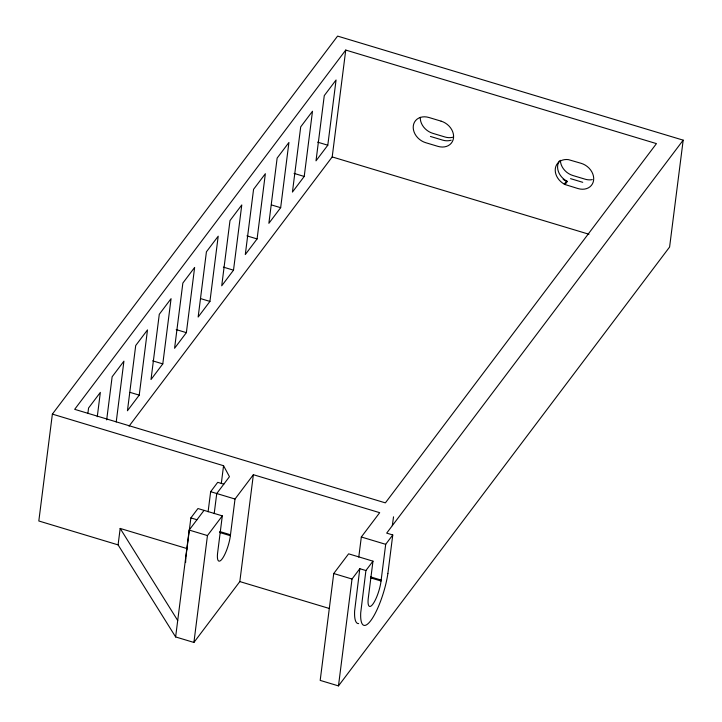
<?xml version="1.0" encoding="UTF-8"?>
<svg xmlns="http://www.w3.org/2000/svg" width="722" height="722" viewBox="0 0 722 722"><rect width="100%" height="100%" fill="white"/><g stroke="black" fill="none" stroke-linecap="round" stroke-linejoin="round"><path stroke-width="1.08" d="M683.183 140.158L386.676 533.125L392.768 534.957L385.692 544.325L380.927 581.932A17.734 4.422 -73.2 0 1 372.417 604.72A17.734 4.422 -73.2 0 1 368.446 596.904L372.976 561.165L348.609 553.828L333.735 573.521L320.189 680.395L338.474 685.9L669.601 247.023L683.183 140.158L337.589 36.1L52.372 414.112L38.817 520.986L118.092 544.884L175.626 636.939L193.911 642.445L239.821 581.58L253.368 474.706L379.691 512.674L361.325 536.997L358.771 557.104M87.867 413.544L88.562 408.011L100.349 392.398L97.271 416.711M106.675 419.888L112.136 376.776L123.922 361.153L116.215 421.955M118.092 544.884L120.177 528.441L187.512 548.738M139.229 395.133L147.496 329.909L135.709 345.531L127.442 410.755L139.229 395.133L130.086 392.38M162.793 363.888L171.069 298.673L159.282 314.296L151.015 379.51L162.793 363.888L152.64 360.838M186.366 332.652L194.633 267.429L182.856 283.051L174.58 348.275L186.366 332.652L176.213 329.593M209.94 301.408L218.206 236.193L206.42 251.816L198.153 317.03L209.94 301.408L200.806 298.664M175.626 636.939L189.182 530.065L204.046 510.364M185.978 556.545L190.879 517.9L197.945 508.532L222.313 515.869L217.782 551.617A17.734 4.413 -73.3 0 0 221.744 559.424A17.734 4.413 -73.3 0 0 230.246 536.636L235.02 499.028L253.368 474.706M233.513 270.172L241.78 204.949L229.993 220.571L221.726 285.795L233.513 270.172L223.36 267.113M208.098 511.799L210.653 491.691L217.719 482.323L223.811 484.155M193.911 642.445L207.458 535.571L222.313 515.869M214.19 513.631L216.744 493.532L229.452 476.673L223.558 465.717L52.372 414.112M221.293 483.587L223.558 465.717M257.086 238.928L265.353 173.713L253.566 189.335L245.299 254.55L257.086 238.928L246.933 235.877M280.659 207.692L288.926 142.469L277.14 158.091L268.873 223.315L280.659 207.692L271.517 204.94M304.224 176.448L312.5 111.233L300.713 126.855L292.437 192.07L304.224 176.448L294.071 173.397M327.797 145.212L336.064 79.989L324.277 95.611L316.01 160.835L327.797 145.212L317.644 142.153M129.058 426.16L332.201 156.927L345.748 50.062L656.451 143.615L385.377 502.873L74.673 409.329L345.748 50.062M338.474 685.9L352.02 579.026L359.818 568.701L365.91 570.533L372.976 561.165M359.818 568.701L354.628 610.956A37.49 9.341 -73.2 0 0 358.635 623.582M365.91 570.533L360.72 612.788A37.49 9.341 -73.2 0 0 371.577 619.512A37.49 9.341 -73.2 0 0 387.876 573.584M387.867 573.593L392.768 534.957M392.326 525.652L393.526 516.835M565.046 184.534L578.015 188.559A15.108 12.139 37.1 0 0 593.619 180.175A15.108 12.139 37.1 0 0 581.21 163.343L568.367 159.616A15.261 12.256 37 0 0 555.38 168.226A15.261 12.256 37 0 0 564.27 184.128L565.046 184.534L567.321 181.484L566.626 181.005A15.261 12.256 37 0 1 559.46 160.853M564.27 184.128L566.626 181.005M430.438 136.449L442.622 140.113A15.108 12.139 37 0 0 451.169 140.185M570.551 178.65L582.735 182.314M333.735 573.521L352.02 579.026M239.821 581.58L329.431 608.511M332.201 156.927L588.953 234.244M210.653 491.691L235.02 499.028M361.325 536.997L385.692 544.325M190.879 517.9L196.971 519.741M370.567 576.887L381.162 580.073M219.732 531.536L230.48 534.776M370.449 577.817L381.045 581.002M219.614 532.466L230.363 535.706M189.182 530.065L207.458 535.571M120.177 528.441L177.711 620.496M185.635 562.528A37.49 9.332 -73.3 0 1 185.879 557.601M592.311 179.607A15.108 12.139 37.1 0 1 585.091 179.182L572.898 175.527A15.108 12.139 37 0 1 560.389 160.32M453.515 137.054A15.108 12.139 37 0 1 444.978 136.99L432.785 133.326A15.108 12.139 37.1 0 1 420.294 117.334M567.321 181.484A15.108 12.139 37 0 1 563.151 179.345M441.097 121.152L428.904 117.487A15.108 12.139 37.1 0 0 413.3 125.872A15.108 12.139 37.1 0 0 425.709 142.694L437.902 146.358A15.108 12.139 37 0 0 453.515 137.965A15.108 12.139 37 0 0 441.097 121.152"/></g></svg>
